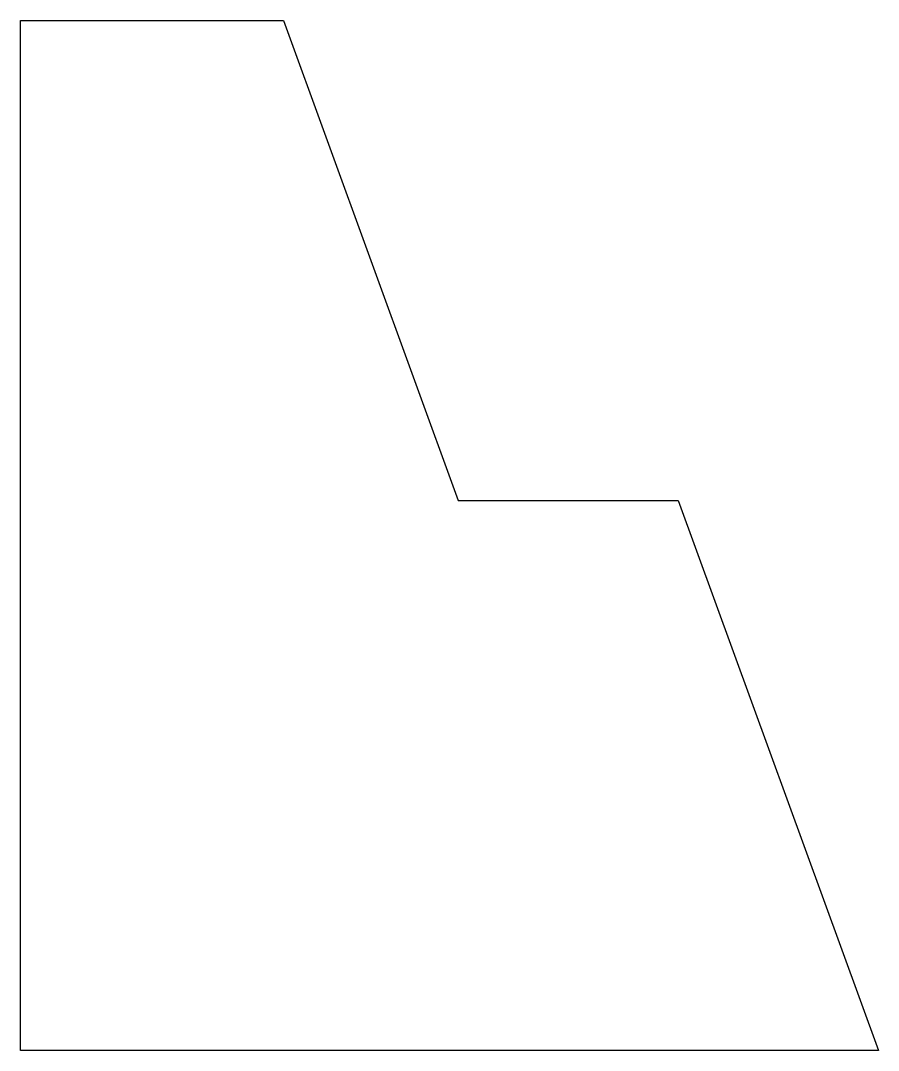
# Model space of a CAD drawing. Extents: x 0 to 1.67, y 0 to 2.
import ezdxf

# ---------------------------------------------------------------- set-up
doc = ezdxf.new("R2010")
doc.units = 0
doc.layers.add('MODELSKETCH_VISIBLE', color=7, linetype='CONTINUOUS')

msp = doc.modelspace()

# ---------------------------------------------------------------- linework, layer by layer
at = {"layer": 'MODELSKETCH_VISIBLE'}
for p, q in [((0, 0), (0, 2)), ((0, 2), (0.5109, 2)), ((0.5109, 2), (0.8501, 1.0682)), ((0.8501, 1.0682), (1.2779, 1.0682)), ((1.2779, 1.0682), (1.6667, 0)), ((1.6667, 0), (0, 0))]:
    msp.add_line(p, q, dxfattribs=at)

doc.saveas('drawing.dxf')
